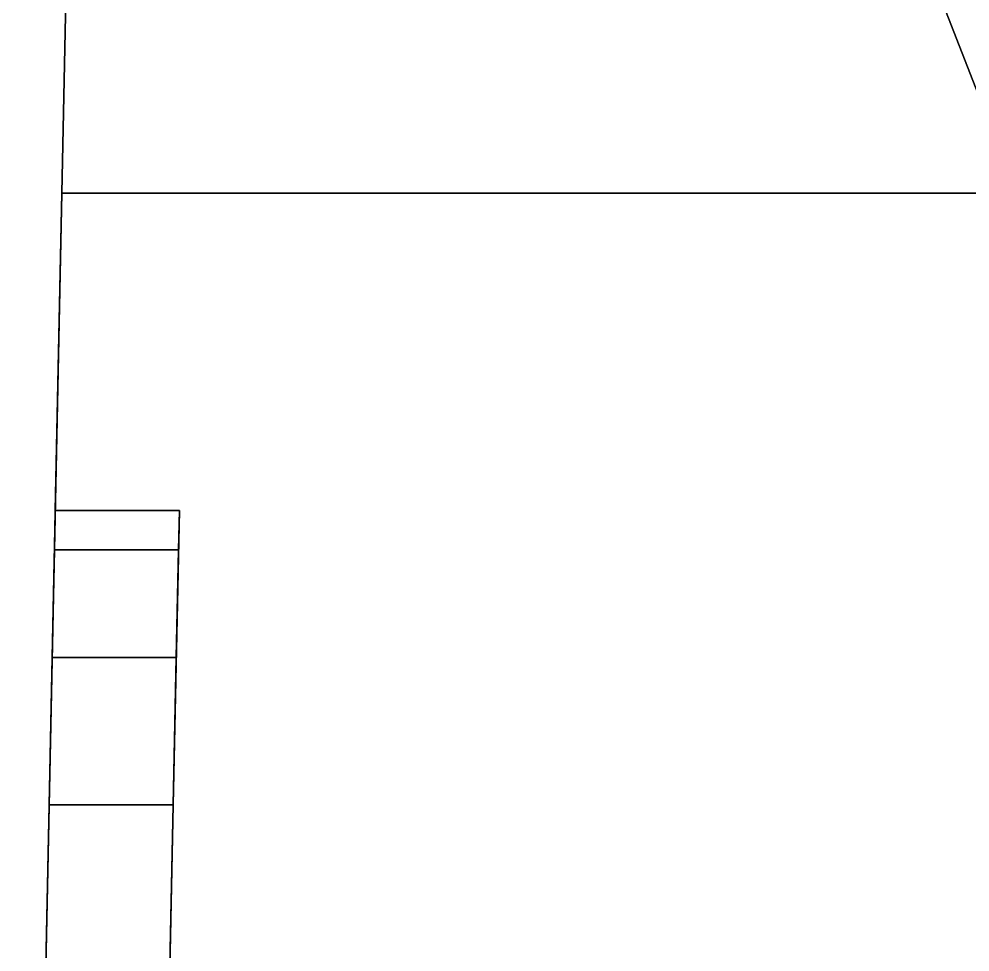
# Model space of a CAD drawing. Header units: metres. Extents: x -14.1 to 14.1, y -13.2 to 13.2.
# Drawn here: x -12.937 to -11.493, y 0.209 to 1.626 of the extents above; entities that cross this region are included whole.
import ezdxf

# ---------------------------------------------------------------- set-up
doc = ezdxf.new("R2010")
doc.units = ezdxf.units.M

msp = doc.modelspace()

# ---------------------------------------------------------------- linework, layer by layer
at = {"layer": 'tower', "color": 20}
for points in [[(-12.7994, 4.88946, 12.3491), (-12.8724, 1.36179, 12.2761), (-12.8723, 1.36179, 13.7267)], [(-6.44476, 1.36179, 12.2759), (-12.8724, 1.36179, 12.2761), (-12.7994, 4.88946, 12.3491), (-6.51774, 4.88946, 12.3489)], [(-12.8723, 1.36179, 13.7267), (-12.8722, 1.36179, 17.2531), (-12.7993, 4.88946, 18.6306), (-12.7994, 4.88946, 12.3491)], [(-12.7993, 4.88946, 18.6306), (-12.8722, 1.36179, 18.7037), (-11.4217, 1.36179, 18.7036)], [(-12.8722, 1.36179, 17.2531), (-12.8722, 1.36179, 18.7037), (-12.7993, 4.88946, 18.6306)], [(-11.4217, 1.36179, 18.7036), (-7.89528, 1.36179, 18.7036), (-6.51766, 4.88946, 18.6306), (-12.7993, 4.88946, 18.6306)], [(-6.44476, 1.36179, 12.2759), (-6.37991, -1.77253, 12.211), (-12.9372, -1.77253, 12.2112), (-12.8724, 1.36179, 12.2761)], [(-12.8723, 1.36179, 13.7267), (-12.8724, 1.36179, 12.2761), (-12.9372, -1.77253, 12.2112), (-12.9372, -1.77253, 13.7267)], [(-12.8723, 1.36179, 13.7267), (-12.9372, -1.77253, 13.7267), (-12.9213, -1.00829, 14.3692), (-12.8915, 0.432749, 14.3692)], [(-12.9371, -1.77253, 17.2531), (-12.937, -1.77253, 18.7685), (-12.8722, 1.36179, 18.7037), (-12.8722, 1.36179, 17.2531)], [(-12.8915, 0.432749, 16.6105), (-12.9213, -1.00829, 16.6105), (-12.9371, -1.77253, 17.2531), (-12.8722, 1.36179, 17.2531)], [(-11.4217, 1.36179, 18.7036), (-12.8722, 1.36179, 18.7037), (-12.937, -1.77253, 18.7685), (-11.4217, -1.77253, 18.7684)], [(-12.8915, 0.432749, 14.3692), (-12.8869, 0.656278, 14.4291), (-12.8723, 1.36179, 13.7267)], [(-12.8722, 1.36179, 17.2531), (-12.8868, 0.656278, 16.5506), (-12.8915, 0.432749, 16.6105)], [(-12.8869, 0.656278, 14.4291), (-12.8835, 0.819921, 14.5928), (-12.8723, 1.36179, 13.7267)], [(-12.8722, 1.36179, 17.2531), (-12.8835, 0.819921, 16.3869), (-12.8868, 0.656278, 16.5506)], [(-12.8835, 0.819921, 14.5928), (-12.8823, 0.879806, 14.8165), (-12.8723, 1.36179, 13.7267)], [(-12.8722, 1.36179, 17.2531), (-12.8822, 0.879806, 16.1633), (-12.8835, 0.819921, 16.3869)], [(-12.8822, 0.879806, 16.1633), (-12.8722, 1.36179, 17.2531), (-12.8723, 1.36179, 13.7267), (-12.8823, 0.879806, 14.8165)], [(-12.8835, 0.819921, 15.9397), (-12.8822, 0.879806, 16.1633), (-12.8823, 0.879806, 14.8165), (-12.8835, 0.819921, 15.0401)], [(-12.8835, 0.819921, 15.0401), (-12.8869, 0.656278, 15.2038), (-12.8869, 0.656278, 15.776), (-12.8835, 0.819921, 15.9397)], [(-12.8869, 0.656278, 15.2038), (-12.8915, 0.432749, 15.2637), (-12.8915, 0.432749, 15.716), (-12.8869, 0.656278, 15.776)], [(-12.8915, 0.432749, 15.716), (-12.8915, 0.432749, 15.2637), (-12.9213, -1.00829, 15.2637), (-12.9213, -1.00829, 15.716)]]:
    msp.add_3dface(points, dxfattribs=at)
at = {"layer": 'tower2', "color": 3}
for points in [[(-12.8822, 0.879806, 16.1633), (-12.6937, 0.879806, 16.1633), (-12.6949, 0.819921, 16.3869), (-12.8835, 0.819921, 16.3869)], [(-12.8835, 0.819921, 15.9397), (-12.6949, 0.819921, 15.9397), (-12.6937, 0.879806, 16.1633), (-12.8822, 0.879806, 16.1633)], [(-12.8823, 0.879806, 14.8165), (-12.6937, 0.879806, 14.8164), (-12.6949, 0.819921, 15.0401), (-12.8835, 0.819921, 15.0401)], [(-12.8835, 0.819921, 14.5928), (-12.695, 0.819921, 14.5928), (-12.6937, 0.879806, 14.8164), (-12.8823, 0.879806, 14.8165)], [(-12.8869, 0.656278, 15.776), (-12.6983, 0.656278, 15.776), (-12.6949, 0.819921, 15.9397), (-12.8835, 0.819921, 15.9397)], [(-12.8835, 0.819921, 15.0401), (-12.6949, 0.819921, 15.0401), (-12.6983, 0.656278, 15.2038), (-12.8869, 0.656278, 15.2038)], [(-12.8869, 0.656278, 14.4291), (-12.6983, 0.656278, 14.4291), (-12.695, 0.819921, 14.5928), (-12.8835, 0.819921, 14.5928)], [(-12.8835, 0.819921, 16.3869), (-12.6949, 0.819921, 16.3869), (-12.6983, 0.656278, 16.5506), (-12.8868, 0.656278, 16.5506)], [(-12.8868, 0.656278, 16.5506), (-12.6983, 0.656278, 16.5506), (-12.7029, 0.432749, 16.6105), (-12.8915, 0.432749, 16.6105)], [(-12.8915, 0.432749, 15.716), (-12.7029, 0.432749, 15.716), (-12.6983, 0.656278, 15.776), (-12.8869, 0.656278, 15.776)], [(-12.8869, 0.656278, 15.2038), (-12.6983, 0.656278, 15.2038), (-12.7029, 0.432749, 15.2637), (-12.8915, 0.432749, 15.2637)], [(-12.8915, 0.432749, 14.3692), (-12.703, 0.432749, 14.3692), (-12.6983, 0.656278, 14.4291), (-12.8869, 0.656278, 14.4291)], [(-12.9213, -1.00829, 15.716), (-12.7327, -1.00829, 15.716), (-12.7029, 0.432749, 15.716), (-12.8915, 0.432749, 15.716)], [(-12.8915, 0.432749, 15.2637), (-12.7029, 0.432749, 15.2637), (-12.7328, -1.00829, 15.2637), (-12.9213, -1.00829, 15.2637)], [(-12.9213, -1.00829, 14.3692), (-12.7328, -1.00829, 14.3692), (-12.703, 0.432749, 14.3692), (-12.8915, 0.432749, 14.3692)], [(-12.8915, 0.432749, 16.6105), (-12.7029, 0.432749, 16.6105), (-12.7327, -1.00829, 16.6105), (-12.9213, -1.00829, 16.6105)]]:
    msp.add_3dface(points, dxfattribs=at)
at = {"layer": 'twindow', "color": 4}
for points in [[(-12.703, 0.432749, 14.8164), (-12.6937, 0.879806, 14.8164), (-12.695, 0.819921, 14.5928)], [(-12.703, 0.432749, 14.8164), (-12.6949, 0.819921, 15.0401), (-12.6937, 0.879806, 14.8164)], [(-12.7029, 0.432749, 16.1633), (-12.6949, 0.819921, 16.3869), (-12.6937, 0.879806, 16.1633)], [(-12.7029, 0.432749, 16.1633), (-12.6937, 0.879806, 16.1633), (-12.6949, 0.819921, 15.9397)], [(-12.703, 0.432749, 14.8164), (-12.695, 0.819921, 14.5928), (-12.6983, 0.656278, 14.4291)], [(-12.703, 0.432749, 14.8164), (-12.6983, 0.656278, 15.2038), (-12.6949, 0.819921, 15.0401)], [(-12.7029, 0.432749, 16.1633), (-12.6983, 0.656278, 16.5506), (-12.6949, 0.819921, 16.3869)], [(-12.7029, 0.432749, 16.1633), (-12.6949, 0.819921, 15.9397), (-12.6983, 0.656278, 15.776)], [(-12.703, 0.432749, 14.8164), (-12.6983, 0.656278, 14.4291), (-12.703, 0.432749, 14.3692)], [(-12.7029, 0.432749, 15.2637), (-12.6983, 0.656278, 15.2038), (-12.703, 0.432749, 14.8164)], [(-12.7029, 0.432749, 16.6105), (-12.6983, 0.656278, 16.5506), (-12.7029, 0.432749, 16.1633)], [(-12.7029, 0.432749, 16.1633), (-12.6983, 0.656278, 15.776), (-12.7029, 0.432749, 15.716)], [(-12.7328, -1.00829, 15.2637), (-12.7029, 0.432749, 15.2637), (-12.703, 0.432749, 14.8164)], [(-12.703, 0.432749, 14.8164), (-12.703, 0.432749, 14.3692), (-12.7328, -1.00829, 14.3692), (-12.7328, -1.00829, 15.2637)], [(-12.7327, -1.00829, 15.716), (-12.7029, 0.432749, 16.1633), (-12.7029, 0.432749, 15.716)], [(-12.7327, -1.00829, 15.716), (-12.7327, -1.00829, 16.6105), (-12.7029, 0.432749, 16.6105), (-12.7029, 0.432749, 16.1633)]]:
    msp.add_3dface(points, dxfattribs=at)

doc.saveas('drawing.dxf')
